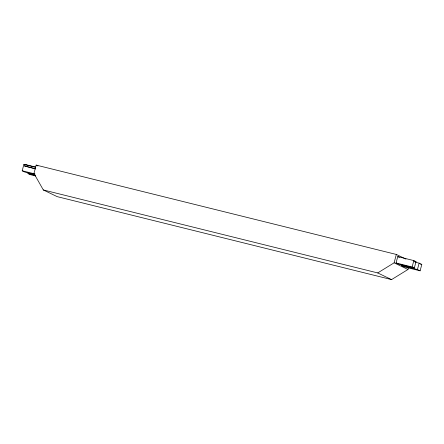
<?xml version="1.0" encoding="UTF-8"?>
<svg xmlns="http://www.w3.org/2000/svg" width="444" height="444" viewBox="0 0 444 444"><rect width="100%" height="100%" fill="white"/><g stroke="black" fill="none" stroke-linecap="round" stroke-linejoin="round"><path stroke-width="0.67" d="M34.921 174.559L24.87 172.067L22.2 170.779L23.887 164.397L35.276 167.222M35.509 168.942L24.62 166.017L25.036 164.452L35.614 167.072M35.537 175.957L30.175 174.625L27.989 173.571L28.322 172.294M405.955 259.102L396.326 254.451L36.164 165.09L33.955 173.454L43.323 189.954L57.165 196.637L391.558 279.603L407.958 269.497L408.469 267.566M43.323 189.954L377.716 272.927L394.117 262.82L396.326 254.451M396.054 262.981L397.741 256.599L413.825 260.589L416.011 261.644L414.33 268.026L398.246 264.036L396.054 262.981L412.137 266.972L414.33 268.026M412.137 266.972L413.825 260.589M419.13 263.148L421.8 264.435L420.113 270.818L417.443 269.53L419.13 263.148L415.112 262.149M414.002 261.144L416.011 261.644M420.462 264.102L421.8 264.435M24.62 166.017L35.198 168.637M22.2 170.779L34.932 173.937M417.443 269.53L401.365 265.54L404.034 266.827L420.113 270.818M27.989 173.571L35.359 175.397M397.741 256.599L399.384 257.387M394.117 262.82L407.958 269.497M377.716 272.927L391.558 279.603M36.164 165.09L37.973 165.962M25.036 164.452L26.007 164.918M23.887 164.397L24.953 164.907"/></g></svg>
